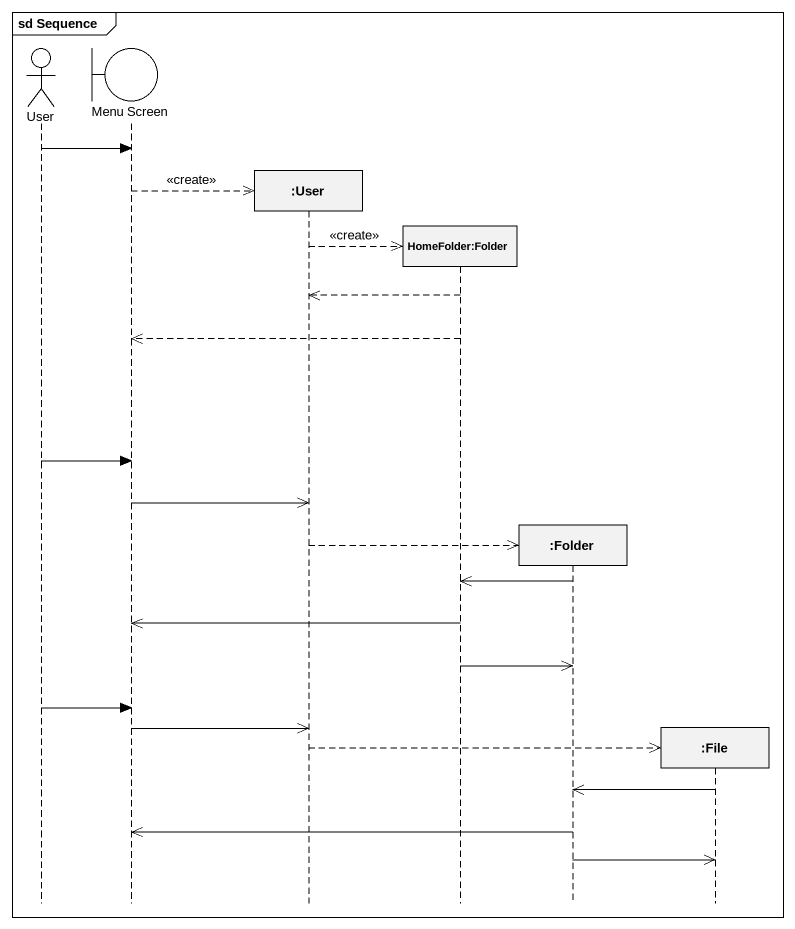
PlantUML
@startuml
mainframe sd Sequence
hide footbox
actor User
boundary "Menu Screen" as Menu_Screen
participant ":User" as User_2
participant "HomeFolder:Folder" as HomeFolder_Folder
participant ":Folder" as Folder_
participant ":File" as File_

User -> Menu_Screen
Menu_Screen -->> User_2 ** : <<create>>
User_2 -->> HomeFolder_Folder ** : <<create>>
HomeFolder_Folder -->> User_2
HomeFolder_Folder -->> Menu_Screen
User -> Menu_Screen
Menu_Screen ->> User_2
User_2 -->> Folder_ **
Folder_ ->> HomeFolder_Folder
HomeFolder_Folder ->> Menu_Screen
HomeFolder_Folder ->> Folder_
User -> Menu_Screen
Menu_Screen ->> User_2
User_2 -->> File_ **
File_ ->> Folder_
Folder_ ->> Menu_Screen
Folder_ ->> File_
@enduml
